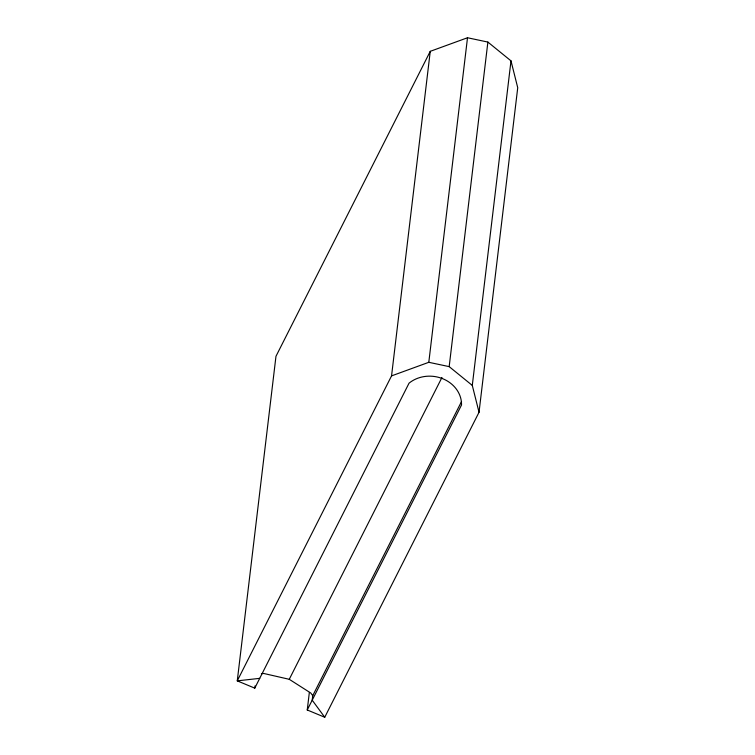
<?xml version="1.0" encoding="UTF-8"?>
<svg xmlns="http://www.w3.org/2000/svg" width="755" height="755" viewBox="0 0 755 755"><rect width="100%" height="100%" fill="white"/><g stroke="black" fill="none" stroke-linecap="round" stroke-linejoin="round"><path stroke-width="1.13" d="M309.342 692.448L307.247 709.974L324.744 717.25L479.029 412.277L517.732 87.712L510.993 60.862L487.881 42.072L467.505 37.75L430.256 51.331L275.971 356.303L237.268 680.859L254.765 688.145L255.03 685.889M461.541 401.537L312.74 695.676L312.202 700.178L324.744 717.25M259.72 678.349L237.268 680.859L391.552 375.886L430.256 51.331M391.552 375.886L428.802 362.306L467.505 37.75M479.029 412.277L472.29 385.418L449.178 366.628L487.881 42.072M472.29 385.418L510.993 60.862M254.765 688.145L409.05 383.162A31.125 27.397 6.8 0 1 443.006 378.831A31.125 27.397 6.8 0 1 461.531 404.991L307.247 709.974M261.4 673.715L263.703 673.46L289.259 679.302L441.949 377.481M428.802 362.306L449.178 366.628M289.259 679.302L310.815 693.052L312.74 695.676"/></g></svg>
